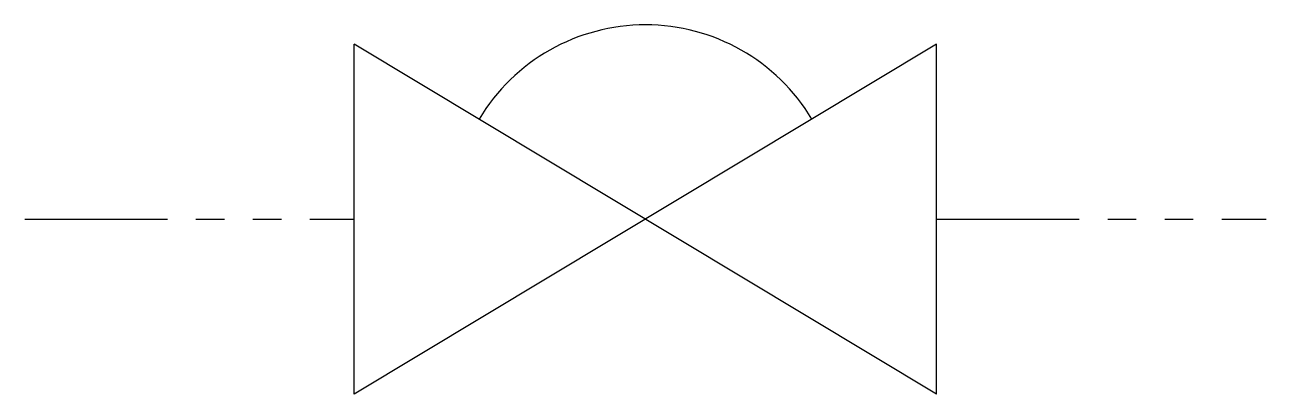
# Model space of a CAD drawing. Extents: x -20732.7 to -20705.5, y -11671.8 to -11663.7.
import ezdxf

# ---------------------------------------------------------------- set-up
doc = ezdxf.new("R2010")
doc.units = 0
doc.header["$MEASUREMENT"] = 0
doc.linetypes.add('PHANTOM2', pattern=[1.25, 0.625, -0.125, 0.125, -0.125, 0.125, -0.125])
doc.layers.get('0').update_dxf_attribs({"color": 3, "linetype": 'CONTINUOUS'})

msp = doc.modelspace()

# ---------------------------------------------------------------- linework, layer by layer
at = {"color": 2}
for p, q in [((-20712.679, -11664.112), (-20725.444, -11671.771)), ((-20725.444, -11671.771), (-20725.444, -11664.112)), ((-20712.679, -11671.771), (-20725.444, -11664.112)), ((-20712.679, -11671.771), (-20712.679, -11664.112))]:
    msp.add_line(p, q, dxfattribs=at)
at = {"color": 1, "linetype": 'PHANTOM2', "ltscale": 5}
for p, q in [((-20732.666, -11667.941), (-20725.444, -11667.941)), ((-20712.679, -11667.941), (-20705.456, -11667.941))]:
    msp.add_line(p, q, dxfattribs=at)
at = {"color": 2}
msp.add_arc((-20719.061, -11667.941), 4.255, 30.9638, 149.0362, dxfattribs=at)

doc.saveas('drawing.dxf')
